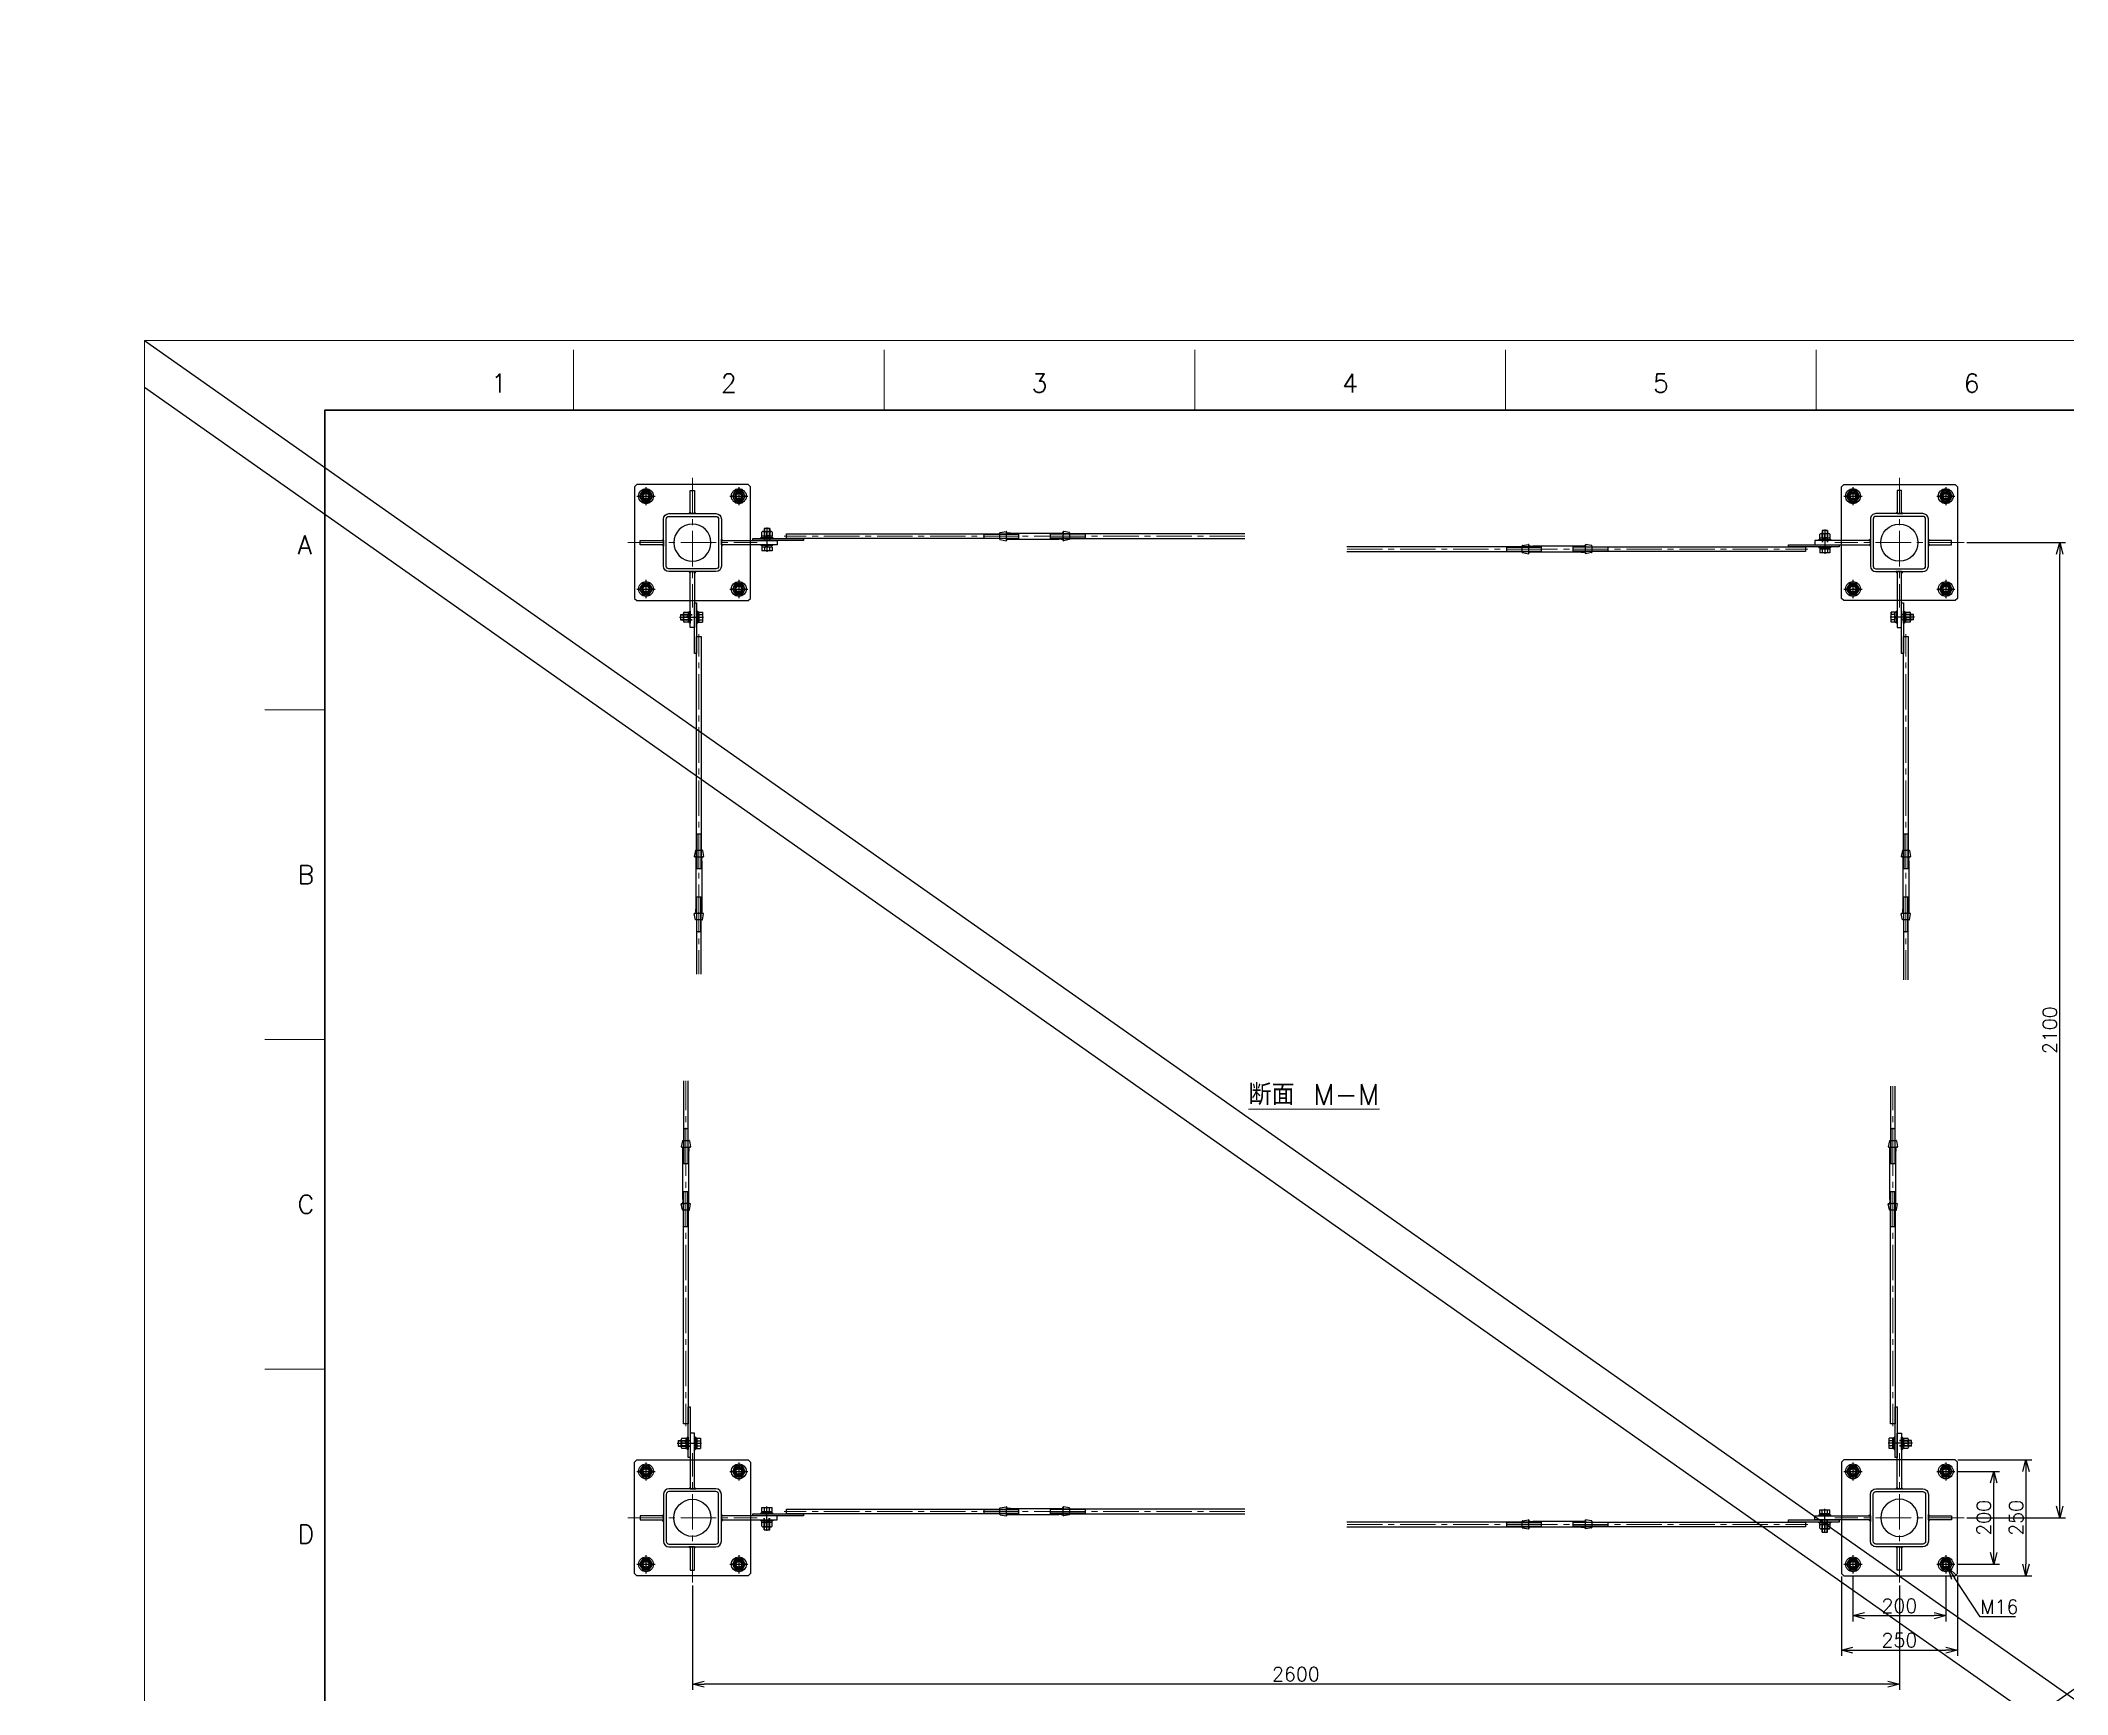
# Model space of a CAD drawing. Header units: millimetres. Extents: x -8731 to 85711, y -14522 to 31379.
# Drawn here: x 50177 to 54543, y 3317 to 6878 of the extents above; entities that cross this region are included whole.
import ezdxf
from ezdxf import colors
from ezdxf.entities.mleader import LeaderData, LeaderLine
from ezdxf.enums import TextEntityAlignment as Align
from ezdxf.math import Vec2, Vec3
from ezdxf.xclip import XClip

# ---------------------------------------------------------------- set-up
doc = ezdxf.new("R2010")
doc.units = ezdxf.units.MM
doc.header["$LTSCALE"] = 4
doc.header["$XCLIPFRAME"] = 0
doc.header["$PDMODE"] = 99
doc.header["$PDSIZE"] = 1
doc.linetypes.add('CENTER2', pattern=[28.575, 19.05, -3.175, 3.175, -3.175])
doc.linetypes.add('HIDDEN', pattern=[9.525, 6.35, -3.175])
for name, color, linetype, lineweight in [('04_HIDDEN', 2, 'HIDDEN', 13), ('05_CENTER', 4, 'CENTER2', 13), ('08_DIM', 3, 'Continuous', 13), ('90_FRAME', 5, 'Continuous', 35)]:
    doc.layers.add(name, color=color, linetype=linetype, lineweight=lineweight)
doc.layers.add('10_DRAFT', color=8, linetype='Continuous', lineweight=0, plot=False)
doc.layers.add('91_BLANK', color=5, linetype='Continuous', lineweight=0, plot=False)
doc.styles.add('KANJI0', font='txt.shx', dxfattribs={"width": 0.9, "height": 30, "bigfont": 'bigfont'})
doc.styles.add('KSS_TXT', font='txt.shx', dxfattribs={"bigfont": 'extfont2.shx'})
doc.styles.add('KSS_TXT_L', font='txt.shx', dxfattribs={"height": 9, "bigfont": 'extfont2.shx'})
doc.styles.get("Standard").update_dxf_attribs({"font": 'txt.shx', "bigfont": 'extfont2.shx'})
doc.dimstyles.new('KSS_DIM', dxfattribs={"dimscale": 3, "dimtxt": 3, "dimasz": 2.5, "dimexe": 1.25, "dimexo": 0.625, "dimtad": 1, "dimdsep": 46, "dimtxsty": 'KSS_TXT', "dimblk": 'OPEN30', "dimcen": 0, "dimazin": 2, "dimtfac": 0.75, "dimtmove": 0, "dimatfit": 3, "dimldrblk": 'OPEN30', "dimfxl": 1, "dimtolj": 1, "dimarcsym": 0})
doc.dimstyles.new('KSS_DIM$3', dxfattribs={"dimscale": 3, "dimtxt": 3, "dimasz": 2.5, "dimexe": 1.25, "dimexo": 0.625, "dimtad": 1, "dimtih": 1, "dimtoh": 1, "dimdsep": 46, "dimtxsty": 'KSS_TXT', "dimblk": 'OPEN30', "dimcen": 0, "dimazin": 2, "dimtfac": 0.75, "dimtofl": 0, "dimtmove": 0, "dimatfit": 3, "dimldrblk": 'OPEN30', "dimfxl": 1, "dimtolj": 1, "dimarcsym": 0})

# ---------------------------------------------------------------- blocks, each defined once
blk = doc.blocks.new('_Open30')
at = {"color": 0, "linetype": 'ByBlock', "lineweight": -2}
for p, q in [((-1, 0.27), (0, 0)), ((0, 0), (-1, -0.27)), ((0, 0), (-1, 0))]:
    blk.add_line(p, q, dxfattribs=at)
blk = doc.blocks.new('*D1110')
at = {"layer": '08_DIM', "color": 0, "lineweight": -2, "transparency": 16777216}
for p, q in [((54355, 3484.1), (54300, 3568.3)), ((54431.3, 3484.1), (54355, 3484.1))]:
    blk.add_line(p, q, dxfattribs=at)
at = {"layer": 'Defpoints', "color": 0, "transparency": 16777216}
for p in [(54275.9, 3605.1), (54286.3, 3589.2)]:
    blk.add_point(p, dxfattribs=at)
at = {"layer": '08_DIM', "color": 0, "lineweight": -2, "transparency": 16777216, "xscale": 25, "yscale": 25, "zscale": 25, "rotation": 123.1871496575088}
blk.add_blockref('_Open30', (54286.3, 3589.2), dxfattribs=at)
at = {"layer": '08_DIM', "color": 0, "transparency": 16777216, "insert": (54396.3, 3505.3), "char_height": 30, "attachment_point": 5, "style": 'KSS_TXT'}
blk.add_mtext('\\A1;M16', dxfattribs=at)
blk = doc.blocks.new('*D1111')
at = {"layer": '08_DIM', "color": 0, "lineweight": -2, "transparency": 16777216}
for p, q in [((54326.7, 5797.2), (54539.1, 5797.2)), ((54526.6, 3722.2), (54526.6, 5772.2)), ((54326.7, 3697.2), (54539.1, 3697.2))]:
    blk.add_line(p, q, dxfattribs=at)
at = {"layer": 'Defpoints', "color": 0, "transparency": 16777216}
for p in [(54320.4, 5797.2), (54526.6, 5797.2), (54320.4, 3697.2)]:
    blk.add_point(p, dxfattribs=at)
at = {"layer": '08_DIM', "color": 0, "lineweight": -2, "transparency": 16777216, "xscale": 25, "yscale": 25, "zscale": 25}
for p, rotation in [((54526.6, 5797.2), 90), ((54526.6, 3697.2), 270)]:
    blk.add_blockref('_Open30', p, dxfattribs=dict(at, rotation=rotation))
at = {"layer": '08_DIM', "color": 0, "transparency": 16777216, "insert": (54505.3, 4747.2), "char_height": 30, "attachment_point": 5, "rotation": 90, "style": 'KSS_TXT'}
blk.add_mtext('\\A1;2100', dxfattribs=at)
blk = doc.blocks.new('*D1112')
at = {"layer": '08_DIM', "color": 0, "lineweight": -2, "transparency": 16777216}
for p, q in [((54307.3, 3822.2), (54466.2, 3822.2)), ((54453.7, 3797.2), (54453.7, 3597.2)), ((54307.3, 3572.2), (54466.2, 3572.2))]:
    blk.add_line(p, q, dxfattribs=at)
at = {"layer": 'Defpoints', "color": 0, "transparency": 16777216}
for p in [(54301.1, 3822.2), (54301.1, 3572.2), (54453.7, 3572.2)]:
    blk.add_point(p, dxfattribs=at)
at = {"layer": '08_DIM', "color": 0, "lineweight": -2, "transparency": 16777216, "xscale": 25, "yscale": 25, "zscale": 25}
for p, rotation in [((54453.7, 3822.2), 90), ((54453.7, 3572.2), 270)]:
    blk.add_blockref('_Open30', p, dxfattribs=dict(at, rotation=rotation))
at = {"layer": '08_DIM', "color": 0, "transparency": 16777216, "insert": (54432.5, 3697.2), "char_height": 30, "attachment_point": 5, "rotation": 90, "style": 'KSS_TXT'}
blk.add_mtext('\\A1;250', dxfattribs=at)
blk = doc.blocks.new('*D1113')
at = {"layer": '08_DIM', "color": 0, "lineweight": -2, "transparency": 16777216}
for p, q in [((54306.9, 3797.2), (54396.8, 3797.2)), ((54384.3, 3622.2), (54384.3, 3772.2)), ((54306.9, 3597.2), (54396.8, 3597.2))]:
    blk.add_line(p, q, dxfattribs=at)
at = {"layer": 'Defpoints', "color": 0, "transparency": 16777216}
for p in [(54300.6, 3797.2), (54384.3, 3797.2), (54300.6, 3597.2)]:
    blk.add_point(p, dxfattribs=at)
at = {"layer": '08_DIM', "color": 0, "lineweight": -2, "transparency": 16777216, "xscale": 25, "yscale": 25, "zscale": 25}
for p, rotation in [((54384.3, 3797.2), 90), ((54384.3, 3597.2), 270)]:
    blk.add_blockref('_Open30', p, dxfattribs=dict(at, rotation=rotation))
at = {"layer": '08_DIM', "color": 0, "transparency": 16777216, "insert": (54363.1, 3697.2), "char_height": 30, "attachment_point": 5, "rotation": 90, "style": 'KSS_TXT'}
blk.add_mtext('\\A1;200', dxfattribs=at)
blk = doc.blocks.new('*D1114')
at = {"layer": '08_DIM', "color": 0, "lineweight": -2, "transparency": 16777216}
for p, q in [((51581.1, 3551.5), (51581.1, 3326.5)), ((54181.1, 3551.5), (54181.1, 3326.5)), ((54156.1, 3339), (51606.1, 3339))]:
    blk.add_line(p, q, dxfattribs=at)
at = {"layer": 'Defpoints', "color": 0, "transparency": 16777216}
for p in [(51581.1, 3557.8), (54181.1, 3557.8), (51581.1, 3339)]:
    blk.add_point(p, dxfattribs=at)
at = {"layer": '08_DIM', "color": 0, "lineweight": -2, "transparency": 16777216, "xscale": 25, "yscale": 25, "zscale": 25, "rotation": 180}
blk.add_blockref('_Open30', (51581.1, 3339), dxfattribs=at)
at = {"layer": '08_DIM', "color": 0, "lineweight": -2, "transparency": 16777216, "xscale": 25, "yscale": 25, "zscale": 25}
blk.add_blockref('_Open30', (54181.1, 3339), dxfattribs=at)
at = {"layer": '08_DIM', "color": 0, "transparency": 16777216, "insert": (52881.1, 3360.3), "char_height": 30, "attachment_point": 5, "style": 'KSS_TXT'}
blk.add_mtext('\\A1;2600', dxfattribs=at)
blk = doc.blocks.new('*D1115')
at = {"layer": '08_DIM', "color": 0, "lineweight": -2, "transparency": 16777216}
for p, q in [((54056.1, 3570.9), (54056.1, 3399.8)), ((54306.1, 3570.9), (54306.1, 3399.8)), ((54081.1, 3412.3), (54281.1, 3412.3))]:
    blk.add_line(p, q, dxfattribs=at)
at = {"layer": 'Defpoints', "color": 0, "transparency": 16777216}
for p in [(54056.1, 3577.2), (54306.1, 3577.2), (54306.1, 3412.3)]:
    blk.add_point(p, dxfattribs=at)
at = {"layer": '08_DIM', "color": 0, "lineweight": -2, "transparency": 16777216, "xscale": 25, "yscale": 25, "zscale": 25, "rotation": 180}
blk.add_blockref('_Open30', (54056.1, 3412.3), dxfattribs=at)
at = {"layer": '08_DIM', "color": 0, "lineweight": -2, "transparency": 16777216, "xscale": 25, "yscale": 25, "zscale": 25}
blk.add_blockref('_Open30', (54306.1, 3412.3), dxfattribs=at)
at = {"layer": '08_DIM', "color": 0, "transparency": 16777216, "insert": (54181.1, 3433.5), "char_height": 30, "attachment_point": 5, "style": 'KSS_TXT'}
blk.add_mtext('\\A1;250', dxfattribs=at)
blk = doc.blocks.new('*D1116')
at = {"layer": '08_DIM', "color": 0, "lineweight": -2, "transparency": 16777216}
for p, q in [((54081.1, 3571.4), (54081.1, 3474.2)), ((54281.1, 3571.4), (54281.1, 3474.2)), ((54106.1, 3486.7), (54256.1, 3486.7))]:
    blk.add_line(p, q, dxfattribs=at)
at = {"layer": 'Defpoints', "color": 0, "transparency": 16777216}
for p in [(54081.1, 3577.6), (54281.1, 3577.6), (54281.1, 3486.7)]:
    blk.add_point(p, dxfattribs=at)
at = {"layer": '08_DIM', "color": 0, "lineweight": -2, "transparency": 16777216, "xscale": 25, "yscale": 25, "zscale": 25, "rotation": 180}
blk.add_blockref('_Open30', (54081.1, 3486.7), dxfattribs=at)
at = {"layer": '08_DIM', "color": 0, "lineweight": -2, "transparency": 16777216, "xscale": 25, "yscale": 25, "zscale": 25}
blk.add_blockref('_Open30', (54281.1, 3486.7), dxfattribs=at)
at = {"layer": '08_DIM', "color": 0, "transparency": 16777216, "insert": (54181.1, 3507.9), "char_height": 30, "attachment_point": 5, "style": 'KSS_TXT'}
blk.add_mtext('\\A1;200', dxfattribs=at)
blk = doc.blocks.new('A$C32090A99_1')
at = {"color": 0}
for p, q in [((-35, 5), (-35, -5)), ((-35, 4.2), (40, 4.2)), ((-35, -4.2), (40, -4.2))]:
    blk.add_line(p, q, dxfattribs=at)
blk.add_lwpolyline([(-460, 5), (40, 5), (40, -5), (-460, -5)], close=True, dxfattribs=at)
blk.add_lwpolyline([(-532.5, -5), (-423.5, -5), (-423.5, -9.5), (-532.5, -9.5)], close=True)
at = {"layer": '05_CENTER', "color": 0}
for p, q in [((-502, -15.2), (-502, 0.6)), ((40, 0), (-465.1, 0))]:
    blk.add_line(p, q, dxfattribs=at)
at = {"layer": '10_DRAFT'}
blk.add_line((0, 5), (0, -5), dxfattribs=at)
blk = doc.blocks.new('M10b_1')
at = {"color": 0}
for p, q in [((0, -7.1), (0, 7.1)), ((0.4, 7.6), (13.4, 9.9)), ((14, 9.4), (14, 8.5)), ((14, 3.6), (14, 3.9)), ((15.9, 6.4), (17.1, 6.4)), ((22.9, 6.4), (17.1, 6.4)), ((22.9, 6.4), (127.1, 6.4)), ((127.1, 6.4), (132.9, 6.4)), ((132.9, 6.4), (134.1, 6.4)), ((136, 8.5), (136, 9.4)), ((136, 3.9), (136, 3.6)), ((149.6, 7.6), (136.6, 9.9)), ((150, 7.1), (150, -7.1)), ((0.4, -7.6), (13.4, -9.9)), ((14, -3.9), (14, -3.6)), ((14, -8.5), (14, -9.4)), ((15.9, -6.5), (17.1, -6.5)), ((17.1, -6.5), (22.9, -6.5)), ((17.1, -6.5), (22.9, -6.5)), ((22.9, -6.5), (127.1, -6.5)), ((132.9, -6.5), (127.1, -6.5)), ((132.9, -6.5), (134.1, -6.5)), ((136, -3.6), (136, -3.9)), ((136, -9.4), (136, -8.5)), ((149.6, -7.6), (136.6, -9.9))]:
    blk.add_line(p, q, dxfattribs=at)
for centre, start, end in [((0.5, 7.1), 100, 180), ((13.5, 9.4), 0, 100), ((136.5, 9.4), 80, 180), ((149.5, 7.1), 0, 80), ((0.5, -7.1), 180, 260), ((13.5, -9.4), 260, 0), ((136.5, -9.4), 180, 280), ((149.5, -7.1), 280, 0)]:
    blk.add_arc(centre, 0.5, start, end, dxfattribs=at)
for points, knots in [([(14, 8.5), (14, 8.4), (14, 8.3), (14.1, 8.1), (14.1, 8), (14.2, 7.8), (14.3, 7.7), (14.5, 7.4), (14.7, 7.3), (15, 7), (15.1, 6.9), (15.3, 6.8)], [0, 0, 0, 0, 0.0862506, 0.0862506, 0.1725013, 0.1725013, 0.2587519, 0.2587519, 0.3450026, 0.3450026, 0.4312532, 0.4312532, 0.4312532, 0.4312532]), ([(14, 3.9), (14, 5), (14, 6), (14, 7.5), (14, 8), (14, 8.5)], [0, 0, 0, 0, 0.3037056, 0.3037056, 0.5032238, 0.5032238, 0.5032238, 0.5032238]), ([(14, -3.6), (14, -3.6), (14, -3.5), (14, -3.3), (14, -3.1), (14.1, -2.6), (14.2, -2.1), (14.4, -1.1), (14.5, -0.5), (14.5, 0), (14.5, 0.5), (14.4, 1.1), (14.2, 2.1), (14.1, 2.6), (14, 3.1), (14, 3.3), (14, 3.5), (14, 3.6), (14, 3.6)], [4.4428625, 4.4428625, 4.4428625, 4.4428625, 4.4745429, 4.4745429, 4.5476961, 4.5476961, 4.7070575, 4.7070575, 4.8664189, 4.8664189, 4.8664189, 5.0257804, 5.0257804, 5.1851418, 5.1851418, 5.2582949, 5.2582949, 5.2899754, 5.2899754, 5.2899754, 5.2899754]), ([(15.3, 6.8), (15.4, 6.7), (15.5, 6.6), (15.7, 6.5), (15.8, 6.5), (15.9, 6.5), (16, 6.5), (16, 6.4)], [-0.5898009, -0.5898009, -0.5898009, -0.5898009, -0.5284975, -0.5284975, -0.4671942, -0.4671942, -0.4074146, -0.4074146, -0.4074146, -0.4074146]), ([(16, 6.4), (16, 6.5), (16, 6.5), (15.9, 6.5), (15.8, 6.5), (15.7, 6.5), (15.6, 6.6), (15.4, 6.7), (15.4, 6.7), (15.3, 6.8)], [-0.4016766, -0.4016766, -0.4016766, -0.4016766, -0.3777034, -0.3777034, -0.316343, -0.316343, -0.2549827, -0.2549827, -0.219037, -0.219037, -0.219037, -0.219037]), ([(134.7, 6.8), (134.6, 6.7), (134.5, 6.6), (134.3, 6.5), (134.2, 6.5), (134.1, 6.5), (134, 6.5), (134, 6.4)], [-0.5898009, -0.5898009, -0.5898009, -0.5898009, -0.5284975, -0.5284975, -0.4671942, -0.4671942, -0.4074146, -0.4074146, -0.4074146, -0.4074146]), ([(134.7, 6.8), (134.9, 6.9), (135, 7), (135.3, 7.3), (135.5, 7.4), (135.7, 7.7), (135.8, 7.8), (135.9, 8), (135.9, 8.1), (136, 8.3), (136, 8.4), (136, 8.5)], [0.2796978, 0.2796978, 0.2796978, 0.2796978, 0.3659485, 0.3659485, 0.4521991, 0.4521991, 0.5384497, 0.5384497, 0.6247004, 0.6247004, 0.710951, 0.710951, 0.710951, 0.710951]), ([(136, 3.6), (136, 3.6), (136, 3.5), (136, 3.3), (136, 3.1), (135.9, 2.6), (135.8, 2.1), (135.6, 1.1), (135.5, 0.5), (135.5, -0.5), (135.6, -1.1), (135.8, -2.1), (135.9, -2.6), (136, -3.1), (136, -3.3), (136, -3.5), (136, -3.6), (136, -3.6)], [2.009653, 2.009653, 2.009653, 2.009653, 2.0413335, 2.0413335, 2.1144866, 2.1144866, 2.273848, 2.273848, 2.4332095, 2.4332095, 2.5925709, 2.5925709, 2.7519323, 2.7519323, 2.8250855, 2.8250855, 2.8567659, 2.8567659, 2.8567659, 2.8567659]), ([(136, 8.5), (136, 7.9), (136, 7.3), (136, 5.8), (136, 4.9), (136, 3.9)], [0, 0, 0, 0, 0.231406, 0.231406, 0.5032282, 0.5032282, 0.5032282, 0.5032282]), ([(14, -8.5), (14, -7.9), (14, -7.3), (14, -5.8), (14, -4.9), (14, -3.9)], [0, 0, 0, 0, 0.231406, 0.231406, 0.5032282, 0.5032282, 0.5032282, 0.5032282]), ([(15.3, -6.8), (15.1, -6.9), (15, -7), (14.7, -7.3), (14.5, -7.4), (14.3, -7.7), (14.2, -7.8), (14.1, -8), (14.1, -8.1), (14, -8.3), (14, -8.4), (14, -8.5)], [0.2796978, 0.2796978, 0.2796978, 0.2796978, 0.3659485, 0.3659485, 0.4521991, 0.4521991, 0.5384497, 0.5384497, 0.6247004, 0.6247004, 0.710951, 0.710951, 0.710951, 0.710951]), ([(15.3, -6.8), (15.4, -6.7), (15.5, -6.6), (15.7, -6.5), (15.8, -6.5), (15.9, -6.5), (16, -6.5), (16, -6.5)], [-0.5898009, -0.5898009, -0.5898009, -0.5898009, -0.5284975, -0.5284975, -0.4671942, -0.4671942, -0.4074146, -0.4074146, -0.4074146, -0.4074146]), ([(134, -6.5), (134, -6.5), (134, -6.5), (134.1, -6.5), (134.2, -6.5), (134.3, -6.5), (134.4, -6.6), (134.6, -6.7), (134.6, -6.7), (134.7, -6.8)], [-0.4016766, -0.4016766, -0.4016766, -0.4016766, -0.3777034, -0.3777034, -0.316343, -0.316343, -0.2549827, -0.2549827, -0.219037, -0.219037, -0.219037, -0.219037]), ([(134.7, -6.8), (134.6, -6.7), (134.5, -6.6), (134.3, -6.5), (134.2, -6.5), (134.1, -6.5), (134, -6.5), (134, -6.5)], [-0.5898009, -0.5898009, -0.5898009, -0.5898009, -0.5284975, -0.5284975, -0.4671942, -0.4671942, -0.4074146, -0.4074146, -0.4074146, -0.4074146]), ([(136, -8.5), (136, -8.4), (136, -8.3), (135.9, -8.1), (135.9, -8), (135.8, -7.8), (135.7, -7.7), (135.5, -7.4), (135.3, -7.3), (135, -7), (134.9, -6.9), (134.7, -6.8)], [0, 0, 0, 0, 0.0862506, 0.0862506, 0.1725013, 0.1725013, 0.2587519, 0.2587519, 0.3450026, 0.3450026, 0.4312532, 0.4312532, 0.4312532, 0.4312532]), ([(136, -3.9), (136, -5), (136, -6), (136, -7.5), (136, -8), (136, -8.5)], [0, 0, 0, 0, 0.3037056, 0.3037056, 0.5032238, 0.5032238, 0.5032238, 0.5032238])]:
    blk.add_open_spline(points, degree=3, knots=knots, dxfattribs=at)
for points in [[(14, 8.5), (14, 8.5), (14, 8.5), (14, 8.5)], [(136, 8.5), (136, 8.5), (136, 8.5), (136, 8.5)], [(14, -8.5), (14, -8.5), (14, -8.5), (14, -8.5)], [(136, -8.5), (136, -8.5), (136, -8.5), (136, -8.5)]]:
    blk.add_open_spline(points, degree=3, dxfattribs=at)
at = {"layer": '04_HIDDEN', "color": 0}
for p, q in [((14, 5), (0, 5)), ((14, 4.2), (0, 4.2)), ((135.5, 4.2), (150, 4.2)), ((136, 5), (150, 5)), ((0, -4.2), (14, -4.2)), ((0, -5), (14, -5)), ((136, -4.2), (150, -4.2)), ((136, -5), (150, -5))]:
    blk.add_line(p, q, dxfattribs=at)
at = {"layer": '05_CENTER', "color": 0}
blk.add_line((150, 0), (0, 0), dxfattribs=at)
blk = doc.blocks.new('A$C29693D60_1')
at = {"color": 0}
for p, q in [((-122.1, 4.2), (-197.1, 4.2)), ((-122.1, 5), (-122.1, -5)), ((-122.1, -4.2), (-197.1, -4.2))]:
    blk.add_line(p, q, dxfattribs=at)
blk.add_lwpolyline([(1106, 5), (-197.1, 5), (-197.1, -5), (1106, -5)], close=True, dxfattribs=at)
blk.add_lwpolyline([(1178.5, -5), (1069.5, -5), (1069.5, -9.5), (1178.5, -9.5)], close=True)
at = {"layer": '05_CENTER', "color": 0}
for p, q in [((-197.1, 0), (1111.1, 0)), ((1148, -15.2), (1148, 0.6))]:
    blk.add_line(p, q, dxfattribs=at)
at = {"layer": '10_DRAFT'}
blk.add_line((-147.9, 5), (-147.9, -5), dxfattribs=at)
blk = doc.blocks.new('A$C2E786E5F_1')
for name, p in [('A$C32090A99_1', (502, 9.5)), ('M10b_1', (502, 9.5)), ('A$C29693D60_1', (799.9, 9.5))]:
    blk.add_blockref(name, p)
blk = doc.blocks.new('M12Nza_2_1')
at = {"color": 0}
for p, q in [((-10.9, 5), (-10.9, 13.5)), ((11, 5), (-10.9, 5)), ((-10.7, 2), (-10.7, 5)), ((-8.2, 15), (8.2, 15)), ((-5.5, 5), (-5.5, 13.5)), ((0, 2), (-3, 5)), ((0, 5), (3, 2)), ((5.5, 5), (5.5, 13.5)), ((10.7, 5), (10.7, 2)), ((11, 13.5), (11, 5))]:
    blk.add_line(p, q, dxfattribs=at)
at = {"color": 0, "linetype": 'CENTER2'}
blk.add_line((0, 0), (0, 15), dxfattribs=at)
at = {"color": 0}
blk.add_lwpolyline([(-13, 2), (13, 2), (13, 0), (-13, 0)], close=True, dxfattribs=at)
for centre, radius, start, end in [((-8.2, 11.7), 3.29, 33.626, 146.374), ((0, 4), 10.9, 60, 120), ((8.2, 11.7), 3.29, 33.626, 146.374)]:
    blk.add_arc(centre, radius, start, end, dxfattribs=at)
at = {"layer": '10_DRAFT', "style": 'KSS_TXT'}
blk.add_text('M12', height=1.5, dxfattribs=at).set_placement((0.3, 5.1))
blk = doc.blocks.new('A$C15646C67_1_1_1')
at = {"color": 0}
for p, q in [((-13, 2), (13, 2)), ((-13, 2), (-13, 0)), ((-13, 0), (13, 0)), ((-11, 13), (11, 13)), ((-11, 5), (-11, 13)), ((-11, 5), (11, 5)), ((-10.8, 5), (-10.8, 2)), ((-5.5, 5), (-5.5, 13)), ((0, 2), (-3, 5)), ((0, 5), (3, 2)), ((5.5, 5), (5.5, 13)), ((10.8, 2), (10.8, 5)), ((11, 5), (11, 13)), ((13, 0), (13, 2))]:
    blk.add_line(p, q, dxfattribs=at)
at = {"color": 0, "linetype": 'HIDDEN'}
for p, q in [((-6, -35), (-6, 0)), ((-5.1, -35), (-5.1, 0)), ((5.1, -35), (5.1, 0)), ((6, -35), (6, 0)), ((-6, -35), (6, -35))]:
    blk.add_line(p, q, dxfattribs=at)
at = {"color": 0, "linetype": 'CENTER2'}
blk.add_line((0, -37.1), (0, 15.1), dxfattribs=at)
at = {"layer": '10_DRAFT', "style": 'KSS_TXT_L'}
blk.add_text('BT-M12x40L,SW,PW', height=0.3, dxfattribs=at).set_placement((6.3, 12.7))
blk = doc.blocks.new('A$C1421197A_1')
at = {"color": 0}
for p, q in [((84, 5), (84, -5)), ((84, 4.2), (159, 4.2)), ((84, -4.2), (159, -4.2))]:
    blk.add_line(p, q, dxfattribs=at)
blk.add_lwpolyline([(-1606, 5), (159, 5), (159, -5), (-1606, -5)], close=True, dxfattribs=at)
blk.add_lwpolyline([(-1678.5, -5), (-1569.5, -5), (-1569.5, -9.5), (-1678.5, -9.5)], close=True)
at = {"layer": '05_CENTER', "color": 0}
for p, q in [((-1648, -15.2), (-1648, 0.6)), ((159, 0), (-1611.1, 0))]:
    blk.add_line(p, q, dxfattribs=at)
at = {"layer": '10_DRAFT'}
blk.add_line((117.3, 5), (117.3, -5), dxfattribs=at)
blk = doc.blocks.new('A$C5FD30C07_1')
for name in ['A$C32090A99_1', 'M10b_1']:
    blk.add_blockref(name, (502, 9.5))
at = {"xscale": -1}
blk.add_blockref('A$C1421197A_1', (769.3, 9.5), dxfattribs=at)
blk = doc.blocks.new('16b_1_1_1')
at = {"color": 0, "linetype": 'CENTER2'}
for p, q in [((-19.5, 0), (19.5, 0)), ((0, 19.5), (0, -19.5))]:
    blk.add_line(p, q, dxfattribs=at)
at = {"color": 0}
for p, q in [((-6.9, 12), (-13.9, 0)), ((-13.9, 0), (-6.9, -12)), ((6.9, 12), (-6.9, 12)), ((13.9, 0), (6.9, 12)), ((6.9, -12), (13.9, 0)), ((-6.9, -12), (6.9, -12))]:
    blk.add_line(p, q, dxfattribs=at)
for radius in [16, 12, 8, 6.25]:
    blk.add_circle((0, 0), radius, dxfattribs=at)
at = {"layer": '10_DRAFT', "style": 'KANJI0', "width": 0.82}
blk.add_text('Ｍ１６', height=1.71, dxfattribs=at).set_placement((0.4, 0.2))
blk = doc.blocks.new('A$C67C4F6EB_1')
at = {"color": 0}
for p, q in [((-62.5, 50.5), (-62.5, -50.5)), ((-56.5, 50.5), (-56.5, -50.5)), ((50.5, 62.5), (-50.5, 62.5)), ((50.5, 56.5), (-50.5, 56.5)), ((56.5, -50.5), (56.5, 50.5)), ((62.5, -50.5), (62.5, 50.5)), ((-50.5, -56.5), (50.5, -56.5)), ((-50.5, -62.5), (50.5, -62.5))]:
    blk.add_line(p, q, dxfattribs=at)
for centre, radius, start, end in [((-50.5, 50.5), 12, 90, 180), ((-50.5, 50.5), 6, 90, 180), ((50.5, 50.5), 12, 0, 90), ((50.5, 50.5), 6, 0, 90), ((-50.5, -50.5), 12, 180, 270), ((-50.5, -50.5), 6, 180, 270), ((50.5, -50.5), 12, 270, 0), ((50.5, -50.5), 6, 270, 0)]:
    blk.add_arc(centre, radius, start, end, dxfattribs=at)
at = {"layer": '10_DRAFT'}
for p, q in [((5.7, 0), (-5.7, 0)), ((0, -5.7), (0, 5.7))]:
    blk.add_line(p, q, dxfattribs=at)
blk = doc.blocks.new('A$C04E11840_1')
at = {"color": 0}
for points in [[(-4.5, 62.5), (4.5, 62.5), (4.5, 182.5), (-4.5, 182.5)], [(-120, 125), (120, 125), (125, 120), (125, -120), (120, -125), (-120, -125), (-125, -120), (-125, 120)], [(-62.5, -4.5), (-62.5, 4.5), (-112.5, 4.5), (-112.5, -4.5)], [(62.5, 4.5), (62.5, -4.5), (182.5, -4.5), (182.5, 4.5)], [(4.5, -62.5), (-4.5, -62.5), (-4.5, -112.5), (4.5, -112.5)]]:
    blk.add_lwpolyline(points, close=True, dxfattribs=at)
at = {"color": 3}
for points in [[(-4.5, 62.5), (-7.5, 62.5), (-4.5, 65.5), (-4.5, 65.5)], [(4.5, 62.5), (7.5, 62.5), (4.5, 65.5), (4.5, 65.5)], [(-62.5, 4.5), (-62.5, 7.5), (-65.5, 4.5), (-65.5, 4.5)], [(62.5, 4.5), (62.5, 7.5), (65.5, 4.5), (65.5, 4.5)], [(-62.5, -4.5), (-62.5, -7.5), (-65.5, -4.5), (-65.5, -4.5)], [(62.5, -4.5), (62.5, -7.5), (65.5, -4.5), (65.5, -4.5)], [(-4.5, -62.5), (-7.5, -62.5), (-4.5, -65.5), (-4.5, -65.5)], [(4.5, -62.5), (7.5, -62.5), (4.5, -65.5), (4.5, -65.5)]]:
    blk.add_lwpolyline(points, close=True, dxfattribs=at)
at = {"color": 0}
for centre, radius in [((-100, 100), 9.5), ((100, 100), 9.5), ((0, 0), 40), ((-100, -100), 9.5), ((100, -100), 9.5)]:
    blk.add_circle(centre, radius, dxfattribs=at)
at = {"layer": '05_CENTER'}
for p, q in [((-12.9, 160.5), (12.9, 160.5)), ((0, -139.4), (0, 139.4)), ((-85.2, 100), (-114.8, 100)), ((-100, 85.2), (-100, 114.8)), ((114.8, 100), (85.2, 100)), ((100, 85.2), (100, 114.8)), ((-139.4, 0), (139.4, 0)), ((160.5, 12.9), (160.5, -12.9)), ((-100, -114.8), (-100, -85.2)), ((100, -114.8), (100, -85.2)), ((-85.2, -100), (-114.8, -100)), ((114.8, -100), (85.2, -100))]:
    blk.add_line(p, q, dxfattribs=at)
blk.add_blockref('A$C67C4F6EB_1', (0, 0))
blk = doc.blocks.new('AM_BALLOON1')
at = {"transparency": 16777216}
blk.add_circle((0, 0), 5, dxfattribs=at)
blk.add_attdef('B_NUMBER', text='', height=3, dxfattribs=at).set_placement((0, 0), align=Align.MIDDLE_CENTER)
blk = doc.blocks.new('_OPEN')
at = {"color": 0, "linetype": 'ByBlock'}
for p, q in [((-1, 0.17), (0, 0)), ((0, 0), (-1, -0.17)), ((0, 0), (-1, 0))]:
    blk.add_line(p, q, dxfattribs=at)

msp = doc.modelspace()

# ---------------------------------------------------------------- linework, layer by layer
at = {"color": 1}
for p, q in [((58682.99699, 6232.12579), (50400.98839, 402.92779)), ((50400.98839, 6232.12579), (58682.99699, 402.92779)), ((50400.98839, 6132.12579), (58540.91898, 402.92779))]:
    msp.add_line(p, q, dxfattribs=at)
at = {"layer": '90_FRAME', "color": 4, "lineweight": 13}
for p, q in [((51324.74231, 6082.5065), (51324.74231, 6212.12579)), ((51994.07636, 6082.5065), (51994.07636, 6212.12579)), ((52663.41041, 6082.5065), (52663.41041, 6212.12579)), ((53332.74446, 6082.5065), (53332.74446, 6212.12579)), ((54002.07851, 6082.5065), (54002.07851, 6212.12579)), ((50789.44742, 5437.1536), (50659.82813, 5437.1536)), ((50789.44742, 4727.18141), (50659.82813, 4727.18141)), ((50789.44742, 4017.20922), (50659.82813, 4017.20922))]:
    msp.add_line(p, q, dxfattribs=at)
at = {"layer": '90_FRAME'}
msp.add_lwpolyline([(50789.44742, 531.96756), (58553.37771, 531.96756), (58553.37771, 6082.5065), (50789.44742, 6082.5065)], close=True, dxfattribs=at)
at = {"layer": '91_BLANK'}
msp.add_lwpolyline([(50400.98839, 402.92779), (58682.99699, 402.92779), (58682.99699, 6232.12579), (50400.98839, 6232.12579)], close=True, dxfattribs=at)

# ---------------------------------------------------------------- block references
at = {"xscale": -1, "rotation": 180}
msp.add_blockref('A$C04E11840_1', (51581.07837, 5797.15413), dxfattribs=at)
for name, p in [('16b_1_1_1', (51481.07837, 5897.15413)), ('16b_1_1_1', (51681.07837, 5897.15413)), ('16b_1_1_1', (54081.07837, 5897.15413)), ('16b_1_1_1', (54281.07837, 5897.15413)), ('M12Nza_2_1', (51741.57836, 5806.15413)), ('M12Nza_2_1', (54020.57837, 5801.65413)), ('16b_1_1_1', (51481.07837, 5697.15413)), ('16b_1_1_1', (51681.07837, 5697.15413)), ('16b_1_1_1', (54081.07837, 5697.15413)), ('16b_1_1_1', (54281.07837, 5697.15413)), ('A$C04E11840_1', (51581.07837, 3697.15413)), ('16b_1_1_1', (51481.07837, 3797.15413)), ('16b_1_1_1', (51681.07837, 3797.15413)), ('16b_1_1_1', (54081.07837, 3797.15413)), ('16b_1_1_1', (54281.07837, 3797.15413)), ('A$C15646C67_1_1_1', (51741.57836, 3706.15413)), ('A$C15646C67_1_1_1', (54020.57837, 3701.65413)), ('16b_1_1_1', (51481.07837, 3597.15413)), ('16b_1_1_1', (51681.07837, 3597.15413)), ('16b_1_1_1', (54081.07837, 3597.15413)), ('16b_1_1_1', (54281.07837, 3597.15413))]:
    msp.add_blockref(name, p)
for name, p, rotation in [('A$C04E11840_1', (54181.07837, 5797.15413), 180), ('A$C15646C67_1_1_1', (51741.57836, 5792.65413), 180), ('A$C15646C67_1_1_1', (54020.57837, 5788.15413), 180), ('A$C15646C67_1_1_1', (51590.07837, 5636.65413), 270), ('M12Nza_2_1', (51576.57837, 5636.65413), 90), ('A$C15646C67_1_1_1', (54176.57837, 5636.65413), 89.99999999999999), ('M12Nza_2_1', (54190.07837, 5636.65413), 270), ('A$C15646C67_1_1_1', (51585.57837, 3857.65413), 270), ('M12Nza_2_1', (51572.07837, 3857.65413), 90), ('A$C15646C67_1_1_1', (54172.07837, 3857.65413), 89.99999999999999), ('M12Nza_2_1', (54185.57837, 3857.65413), 270), ('M12Nza_2_1', (51741.57836, 3692.65413), 180), ('M12Nza_2_1', (54020.57837, 3688.15413), 180)]:
    msp.add_blockref(name, p, dxfattribs=dict(rotation=rotation))
ref = msp.add_blockref('A$C5FD30C07_1', (51741.57836, 5801.65413))
XClip(ref).set_block_clipping_path([(-67.7529287265, -20.0837893605), (1029.5593081828, 42.2527154815)])
ref = msp.add_blockref('A$C5FD30C07_1', (54020.57836, 5792.65413), dxfattribs=dict(rotation=180))
XClip(ref).set_block_clipping_path([(-67.7529287265, -20.0837893605), (1029.5593081828, 42.2527154815)])
ref = msp.add_blockref('A$C2E786E5F_1', (51585.57837, 5636.65413), dxfattribs=dict(rotation=270))
XClip(ref).set_block_clipping_path([(-49.2196313993, -20.3180120076), (768.857341648, 37.0941902376)])
ref = msp.add_blockref('A$C2E786E5F_1', (54185.57837, 5636.65413), dxfattribs=dict(rotation=270))
XClip(ref).set_block_clipping_path([(-49.2196313993, -20.3180120076), (780.6693407427, 37.0941902376)])
ref = msp.add_blockref('A$C2E786E5F_1', (51576.57837, 3857.65413), dxfattribs=dict(rotation=90))
XClip(ref).set_block_clipping_path([(-49.2196313993, -20.3180120076), (780.6693407427, 37.0941902376)])
ref = msp.add_blockref('A$C2E786E5F_1', (54176.57837, 3857.65413), dxfattribs=dict(rotation=89.99999999999999))
XClip(ref).set_block_clipping_path([(-49.2196313993, -20.3180120076), (768.857341648, 37.0941902376)])
at = {"xscale": -1}
msp.add_blockref('A$C04E11840_1', (54181.07837, 3697.15413), dxfattribs=at)
ref = msp.add_blockref('A$C5FD30C07_1', (51741.57837, 3701.65413))
XClip(ref).set_block_clipping_path([(-67.7529287265, -20.0837893605), (1029.5593081828, 42.2527154815)])
ref = msp.add_blockref('A$C5FD30C07_1', (54020.57837, 3692.65413), dxfattribs=dict(rotation=180))
XClip(ref).set_block_clipping_path([(-67.7529287265, -20.0837893605), (1029.5593081828, 42.2527154815)])

# ---------------------------------------------------------------- texts
at = {"layer": '08_DIM', "style": 'KSS_TXT'}
msp.add_text('%%u断面 M-M', height=45, dxfattribs=at).set_placement((52779.03525, 4586.2644))
at = {"layer": '90_FRAME', "color": 0, "lineweight": 13, "style": 'KSS_TXT'}
for s, p in [('1', (51164.75547, 6108.32347)), ('2', (51659.40934, 6108.32347)), ('3', (52328.74339, 6108.32347)), ('4', (52998.07744, 6108.32347)), ('5', (53667.41149, 6108.32347)), ('6', (54336.74554, 6108.32347))]:
    msp.add_text(s, height=40, dxfattribs=at).set_placement(p, align=Align.BOTTOM_CENTER)
for s, p in [('A', (50730.5618, 5792.13969)), ('B', (50730.5618, 5082.1675)), ('C', (50730.5618, 4372.19531)), ('D', (50730.5618, 3662.22313))]:
    msp.add_text(s, height=40, dxfattribs=at).set_placement(p, align=Align.MIDDLE_LEFT)

# ---------------------------------------------------------------- dimensions: what is measured, and where the dimension line sits
at = {"layer": '08_DIM'}
for base, p1, p2, picture, middle in [((54526.55502, 5797.15413), (54320.44462, 3697.15413), (54320.44462, 5797.15413), '*D1111', (54505.30502, 4747.15413)), ((54453.72453, 3572.15413), (54301.07837, 3822.15413), (54301.07837, 3572.15413), '*D1112', (54432.4537, 3697.15413)), ((54384.30648, 3797.15413), (54300.61366, 3597.15413), (54300.61366, 3797.15413), '*D1113', (54363.05648, 3697.15413))]:
    dim = msp.add_linear_dim(base=base, p1=p1, p2=p2, angle=90, dimstyle='KSS_DIM', override={"dimscale": 10}, dxfattribs=at)
    dim.commit()
    dim.dimension.update_dxf_attribs({"geometry": picture, "text_midpoint": middle})
dim = msp.add_diameter_dim_2p(p1=(54275.8783, 3605.10456), p2=(54286.27843, 3589.20371), text='M16', dimstyle='KSS_DIM$3', override={"dimscale": 10, "dimpost": '%%C<>'}, dxfattribs=at)
dim.commit()
dim.dimension.update_dxf_attribs({"geometry": '*D1110', "text_midpoint": (54396.28396, 3484.0828), "dimtype": 163})
for base, p1, p2, picture, middle in [((51581.07837, 3339.04269), (54181.07837, 3557.78788), (51581.07837, 3557.78788), '*D1114', (52881.07837, 3360.29269)), ((54306.07837, 3412.27155), (54056.07837, 3577.15413), (54306.07837, 3577.15413), '*D1115', (54181.07837, 3433.54238)), ((54281.07837, 3486.66357), (54081.07837, 3577.61884), (54281.07837, 3577.61884), '*D1116', (54181.07837, 3507.91357))]:
    dim = msp.add_linear_dim(base=base, p1=p1, p2=p2, dimstyle='KSS_DIM', override={"dimscale": 10}, dxfattribs=at)
    dim.commit()
    dim.dimension.update_dxf_attribs({"geometry": picture, "text_midpoint": middle})

# ---------------------------------------------------------------- leaders
ml = msp.add_multileader_block('Standard', dxfattribs=at)
ml.set_content('AM_BALLOON1', color=256, scale=15)
ml.set_attribute('B_NUMBER', 'D', width=0)
ml.set_leader_properties(color=256, linetype='ByLayer', lineweight=-1)
ml.set_arrow_properties(name='OPEN')
ml.build(insert=Vec2(0, 0))
ml.multileader.update_dxf_attribs({"leader_type": 0, "has_dogleg": 0, "text_right_attachment_type": 6, "dogleg_length": 0, "arrow_head_size": 30, "scale": 15, "block_connection_type": 1})
ctx = ml.context
ctx.base_point, ctx.scale, ctx.char_height, ctx.arrow_head_size, ctx.landing_gap_size, ctx.plane_origin = Vec3(71378.15101, 6803.23474), 15, 60, 30, 30, Vec3(71378.15101, 6803.23474)
ctx.right_attachment, ctx.attachment_type = 6, 1
notes = []
notes.append((ctx, [(0, (0, 0, 0), (0, 0), (1, 0), 1, [])]))
ctx.block.insert = Vec3(71378.15101, 6803.23474)
ml = msp.add_multileader_block('Standard', dxfattribs=at)
ml.set_content('AM_BALLOON1', color=256, scale=15)
ml.set_attribute('B_NUMBER', 'A', width=0)
ml.set_leader_properties(color=256, linetype='ByLayer', lineweight=-1)
ml.set_arrow_properties(name='OPEN')
ml.build(insert=Vec2(0, 0))
ml.multileader.update_dxf_attribs({"leader_type": 0, "has_dogleg": 0, "text_right_attachment_type": 6, "dogleg_length": 0, "arrow_head_size": 30, "scale": 15, "block_connection_type": 1})
ctx = ml.context
ctx.base_point, ctx.scale, ctx.char_height, ctx.arrow_head_size, ctx.landing_gap_size, ctx.plane_origin = Vec3(74152.51725, 3585.67818), 15, 60, 30, 30, Vec3(74152.51725, 3585.67818)
ctx.right_attachment, ctx.attachment_type = 6, 1
notes.append((ctx, [(0, (0, 0, 0), (0, 0), (1, 0), 1, [])]))
ctx.block.insert = Vec3(74152.51725, 3585.67818)
ml = msp.add_multileader_block('Standard', dxfattribs=at)
ml.set_content('AM_BALLOON1', color=256, scale=15)
ml.set_attribute('B_NUMBER', 'C', width=0)
ml.set_leader_properties(color=256, linetype='ByLayer', lineweight=-1)
ml.set_arrow_properties(name='OPEN')
ml.build(insert=Vec2(0, 0))
ml.multileader.update_dxf_attribs({"leader_type": 0, "has_dogleg": 0, "text_right_attachment_type": 6, "dogleg_length": 0, "arrow_head_size": 30, "scale": 15, "block_connection_type": 1})
ctx = ml.context
ctx.base_point, ctx.scale, ctx.char_height, ctx.arrow_head_size, ctx.landing_gap_size, ctx.plane_origin = Vec3(75922.97109, 3336.04157), 15, 60, 30, 30, Vec3(75922.97109, 3336.04157)
ctx.right_attachment, ctx.attachment_type = 6, 1
notes.append((ctx, [(0, (0, 0, 0), (0, 0), (1, 0), 1, [])]))
ctx.block.insert = Vec3(75922.97109, 3336.04157)
for ctx, leaders in notes:
    for number, flags, end, landing, length, lines in leaders:
        leader = LeaderData()
        leader.index, (leader.has_last_leader_line, leader.has_dogleg_vector, leader.attachment_direction) = number, flags
        leader.last_leader_point, leader.dogleg_vector, leader.dogleg_length = Vec3(end), Vec3(landing), length
        for number, points, colour, breaks in lines:
            line = LeaderLine()
            line.index, line.vertices, line.color, line.breaks = number, Vec3.list(points), colors.encode_raw_color(colour), breaks
            leader.lines.append(line)
        ctx.leaders.append(leader)

doc.saveas('drawing.dxf')
